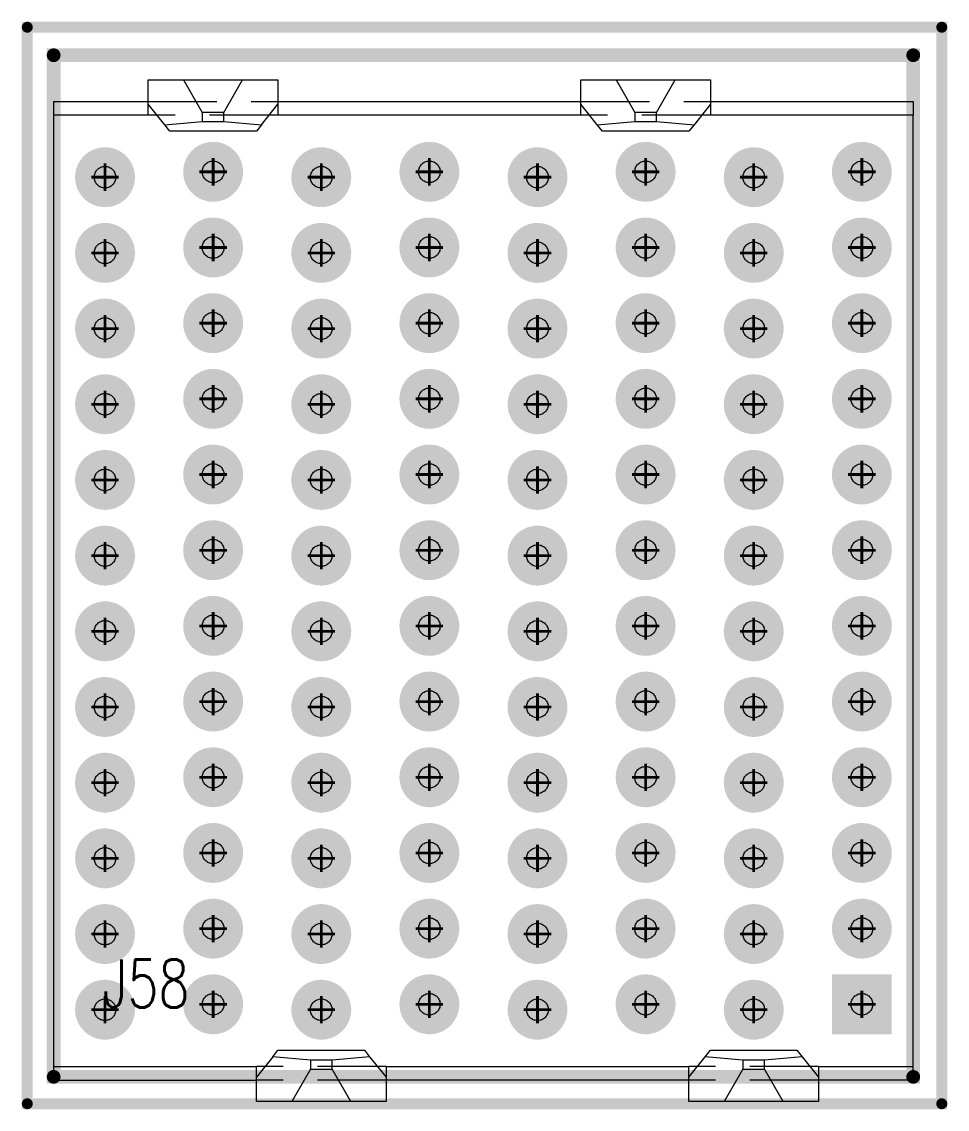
# Model space of a CAD drawing. Header units: millimetres. Extents: x 5 to 1395, y 5 to 415.
# Drawn here: x 1044.57 to 1061.69, y 37.79 to 57.9 of the extents above; entities that cross this region are included whole.
import ezdxf

# ---------------------------------------------------------------- set-up
doc = ezdxf.new("R2010")
doc.units = ezdxf.units.MM
doc.linetypes.add('HIDDEN', pattern=[1.905, 1.27, -0.635])
for name, color, linetype in [('DRIL_PLTE_THRU_01', 16, 'Continuous'), ('DRIL_PLTE_THRU_02', 146, 'Continuous'), ('DRIL_PLTE_THRU_03', 56, 'Continuous'), ('DRIL_PLTE_THRU_04', 216, 'Continuous'), ('DRIL_PLTE_THRU_05', 34, 'Continuous'), ('DRIL_PLTE_THRU_06', 96, 'Continuous'), ('DRIL_PLTE_THRU_07', 171, 'Continuous'), ('DRIL_PLTE_THRU_08', 176, 'Continuous'), ('DRIL_SYMBOL', 2, 'Continuous'), ('PADS_BOT', 5, 'Continuous'), ('PADS_INNER', 1, 'Continuous'), ('PADS_TOP', 1, 'Continuous'), ('PART_NAME_01', 1, 'Continuous'), ('PART_TOP_2DLINE_26', 5, 'Continuous'), ('PART_TOP_2DLINE_27', 5, 'Continuous')]:
    doc.layers.add(name, color=color, linetype=linetype)
doc.styles.add('W0$127', font='simplex', dxfattribs={"width": 0.75})

# ---------------------------------------------------------------- blocks, each defined once
blk = doc.blocks.new('SMOOTH_0$2032')
at = {"const_width": 0.1016}
blk.add_lwpolyline([(-0.0508, 0, 1), (0.0508, 0, 1)], format="xyb", close=True, dxfattribs=at)
blk = doc.blocks.new('SMOOTH_0$254')
at = {"const_width": 0.127}
blk.add_lwpolyline([(-0.0635, 0, 1), (0.0635, 0, 1)], format="xyb", close=True, dxfattribs=at)
blk = doc.blocks.new('PART_BODY_TOP_11')
at = {"layer": 'PART_TOP_2DLINE_26', "const_width": 0.203}
blk.add_lwpolyline([(-8.438, 10.424), (8.478, 10.424), (8.478, -9.489), (-8.438, -9.489)], close=True, dxfattribs=at)
at = {"layer": 'PART_TOP_2DLINE_27', "const_width": 0.254}
blk.add_lwpolyline([(-7.95, -8.992), (7.95, -8.992), (7.95, 9.906), (-7.95, 9.906)], close=True, dxfattribs=at)
at = {"layer": 'PART_TOP_2DLINE_26'}
for p in [(-8.438, 10.424), (8.478, 10.424), (-8.438, -9.489), (8.478, -9.489)]:
    blk.add_blockref('SMOOTH_0$2032', p, dxfattribs=at)
at = {"layer": 'PART_TOP_2DLINE_27'}
for p in [(-7.95, 9.906), (7.95, 9.906), (-7.95, -8.992), (7.95, -8.992)]:
    blk.add_blockref('SMOOTH_0$254', p, dxfattribs=at)
blk = doc.blocks.new('DRIL_SYMBOL_0$599948')
at = {"layer": 'DRIL_SYMBOL', "const_width": 0.0508}
for points in [[(0, -0.254), (0, 0.254)], [(-0.254, 0), (0.254, 0)]]:
    blk.add_lwpolyline(points, dxfattribs=at)
blk = doc.blocks.new('DRIL_HOLE_0$599948')
at = {"const_width": 0.3}
blk.add_lwpolyline([(-0.15, 0, 1), (0.15, 0, 1)], format="xyb", close=True, dxfattribs=at)
blk.add_blockref('DRIL_SYMBOL_0$599948', (0, 0))
blk = doc.blocks.new('PAD_11')
at = {"const_width": 0.554}
blk.add_lwpolyline([(0, -0.277, 1), (0, 0.277, 1)], format="xyb", close=True, dxfattribs=at)
blk = doc.blocks.new('STK_TOP_7')
at = {"layer": 'DRIL_PLTE_THRU_01'}
blk.add_blockref('DRIL_HOLE_0$599948', (0, 0), dxfattribs=at)
at = {"layer": 'DRIL_PLTE_THRU_02'}
blk.add_blockref('DRIL_HOLE_0$599948', (0, 0), dxfattribs=at)
at = {"layer": 'DRIL_PLTE_THRU_03'}
blk.add_blockref('DRIL_HOLE_0$599948', (0, 0), dxfattribs=at)
at = {"layer": 'DRIL_PLTE_THRU_04'}
blk.add_blockref('DRIL_HOLE_0$599948', (0, 0), dxfattribs=at)
at = {"layer": 'DRIL_PLTE_THRU_05'}
blk.add_blockref('DRIL_HOLE_0$599948', (0, 0), dxfattribs=at)
at = {"layer": 'DRIL_PLTE_THRU_06'}
blk.add_blockref('DRIL_HOLE_0$599948', (0, 0), dxfattribs=at)
at = {"layer": 'DRIL_PLTE_THRU_07'}
blk.add_blockref('DRIL_HOLE_0$599948', (0, 0), dxfattribs=at)
at = {"layer": 'DRIL_PLTE_THRU_08'}
blk.add_blockref('DRIL_HOLE_0$599948', (0, 0), dxfattribs=at)
at = {"layer": 'PADS_BOT'}
blk.add_blockref('PAD_11', (0, 0), dxfattribs=at)
at = {"layer": 'PADS_INNER'}
blk.add_blockref('PAD_11', (0, 0), dxfattribs=at)
at = {"layer": 'PADS_TOP'}
blk.add_blockref('PAD_11', (0, 0), dxfattribs=at)
blk = doc.blocks.new('PAD_13')
at = {"const_width": 1.107948}
blk.add_lwpolyline([(-0.553974, 0), (0.553974, 0)], dxfattribs=at)
blk = doc.blocks.new('STK_TOP_82')
at = {"layer": 'DRIL_PLTE_THRU_01'}
blk.add_blockref('DRIL_HOLE_0$599948', (0, 0), dxfattribs=at)
at = {"layer": 'DRIL_PLTE_THRU_02'}
blk.add_blockref('DRIL_HOLE_0$599948', (0, 0), dxfattribs=at)
at = {"layer": 'DRIL_PLTE_THRU_03'}
blk.add_blockref('DRIL_HOLE_0$599948', (0, 0), dxfattribs=at)
at = {"layer": 'DRIL_PLTE_THRU_04'}
blk.add_blockref('DRIL_HOLE_0$599948', (0, 0), dxfattribs=at)
at = {"layer": 'DRIL_PLTE_THRU_05'}
blk.add_blockref('DRIL_HOLE_0$599948', (0, 0), dxfattribs=at)
at = {"layer": 'DRIL_PLTE_THRU_06'}
blk.add_blockref('DRIL_HOLE_0$599948', (0, 0), dxfattribs=at)
at = {"layer": 'DRIL_PLTE_THRU_07'}
blk.add_blockref('DRIL_HOLE_0$599948', (0, 0), dxfattribs=at)
at = {"layer": 'DRIL_PLTE_THRU_08'}
blk.add_blockref('DRIL_HOLE_0$599948', (0, 0), dxfattribs=at)
at = {"layer": 'PADS_BOT'}
blk.add_blockref('PAD_11', (0, 0), dxfattribs=at)
at = {"layer": 'PADS_INNER'}
blk.add_blockref('PAD_11', (0, 0), dxfattribs=at)
at = {"layer": 'PADS_TOP'}
blk.add_blockref('PAD_13', (0, 0), dxfattribs=at)
blk = doc.blocks.new('SYM_TOP_13')
for name, p in [('PART_BODY_TOP_11', (0, 0)), ('STK_TOP_7', (-5, 7.75)), ('STK_TOP_7', (-1, 7.75)), ('STK_TOP_7', (3, 7.75)), ('STK_TOP_7', (7, 7.75)), ('STK_TOP_7', (-7, 7.65)), ('STK_TOP_7', (-3, 7.65)), ('STK_TOP_7', (1, 7.65)), ('STK_TOP_7', (5, 7.65)), ('STK_TOP_7', (-5, 6.35)), ('STK_TOP_7', (-1, 6.35)), ('STK_TOP_7', (3, 6.35)), ('STK_TOP_7', (7, 6.35)), ('STK_TOP_7', (-7, 6.25)), ('STK_TOP_7', (-3, 6.25)), ('STK_TOP_7', (1, 6.25)), ('STK_TOP_7', (5, 6.25)), ('STK_TOP_7', (-5, 4.95)), ('STK_TOP_7', (-1, 4.95)), ('STK_TOP_7', (3, 4.95)), ('STK_TOP_7', (7, 4.95)), ('STK_TOP_7', (-7, 4.85)), ('STK_TOP_7', (-3, 4.85)), ('STK_TOP_7', (1, 4.85)), ('STK_TOP_7', (5, 4.85)), ('STK_TOP_7', (-5, 3.55)), ('STK_TOP_7', (-1, 3.55)), ('STK_TOP_7', (3, 3.55)), ('STK_TOP_7', (7, 3.55)), ('STK_TOP_7', (-7, 3.45)), ('STK_TOP_7', (-3, 3.45)), ('STK_TOP_7', (1, 3.45)), ('STK_TOP_7', (5, 3.45)), ('STK_TOP_7', (-5, 2.15)), ('STK_TOP_7', (-1, 2.15)), ('STK_TOP_7', (3, 2.15)), ('STK_TOP_7', (7, 2.15)), ('STK_TOP_7', (-7, 2.05)), ('STK_TOP_7', (-3, 2.05)), ('STK_TOP_7', (1, 2.05)), ('STK_TOP_7', (5, 2.05)), ('STK_TOP_7', (-5, 0.75)), ('STK_TOP_7', (-1, 0.75)), ('STK_TOP_7', (3, 0.75)), ('STK_TOP_7', (7, 0.75)), ('STK_TOP_7', (-7, 0.65)), ('STK_TOP_7', (-3, 0.65)), ('STK_TOP_7', (1, 0.65)), ('STK_TOP_7', (5, 0.65)), ('STK_TOP_7', (-7, -0.75)), ('STK_TOP_7', (-5, -0.65)), ('STK_TOP_7', (-3, -0.75)), ('STK_TOP_7', (-1, -0.65)), ('STK_TOP_7', (1, -0.75)), ('STK_TOP_7', (3, -0.65)), ('STK_TOP_7', (5, -0.75)), ('STK_TOP_7', (7, -0.65)), ('STK_TOP_7', (-7, -2.15)), ('STK_TOP_7', (-5, -2.05)), ('STK_TOP_7', (-3, -2.15)), ('STK_TOP_7', (-1, -2.05)), ('STK_TOP_7', (1, -2.15)), ('STK_TOP_7', (3, -2.05)), ('STK_TOP_7', (5, -2.15)), ('STK_TOP_7', (7, -2.05)), ('STK_TOP_7', (-7, -3.55)), ('STK_TOP_7', (-5, -3.45)), ('STK_TOP_7', (-3, -3.55)), ('STK_TOP_7', (-1, -3.45)), ('STK_TOP_7', (1, -3.55)), ('STK_TOP_7', (3, -3.45)), ('STK_TOP_7', (5, -3.55)), ('STK_TOP_7', (7, -3.45)), ('STK_TOP_7', (-7, -4.95)), ('STK_TOP_7', (-5, -4.85)), ('STK_TOP_7', (-3, -4.95)), ('STK_TOP_7', (-1, -4.85)), ('STK_TOP_7', (1, -4.95)), ('STK_TOP_7', (3, -4.85)), ('STK_TOP_7', (5, -4.95)), ('STK_TOP_7', (7, -4.85)), ('STK_TOP_7', (-7, -6.35)), ('STK_TOP_7', (-5, -6.25)), ('STK_TOP_7', (-3, -6.35)), ('STK_TOP_7', (-1, -6.25)), ('STK_TOP_7', (1, -6.35)), ('STK_TOP_7', (3, -6.25)), ('STK_TOP_7', (5, -6.35)), ('STK_TOP_7', (7, -6.25)), ('STK_TOP_7', (-7, -7.75)), ('STK_TOP_7', (-5, -7.65)), ('STK_TOP_7', (-3, -7.75)), ('STK_TOP_7', (-1, -7.65)), ('STK_TOP_7', (1, -7.75)), ('STK_TOP_7', (3, -7.65)), ('STK_TOP_7', (5, -7.75)), ('STK_TOP_82', (7, -7.65))]:
    blk.add_blockref(name, p)
blk = doc.blocks.new('PART_TOP_61')
blk.add_blockref('SYM_TOP_13', (0, 0))
at = {"layer": 'PART_NAME_01', "style": 'W0$127', "width": 0.75}
blk.add_text('J58', height=0.889, dxfattribs=at).set_placement((-7.041, -7.711))
blk = doc.blocks.new('q')
blk.add_blockref('PART_TOP_61', (1053.115, 47.379))

msp = doc.modelspace()

# ---------------------------------------------------------------- linework, layer by layer
at = {"color": 7, "linetype": 'Continuous', "lineweight": 15}
for p, q in [((1046.9148, 56.3788), (1046.9148, 56.8288)), ((1046.9148, 56.8288), (1047.5684, 56.8288)), ((1047.5684, 56.8288), (1047.9148, 56.2288)), ((1047.5684, 56.8288), (1048.6612, 56.8288)), ((1048.3148, 56.2288), (1048.6612, 56.8288)), ((1048.6612, 56.8288), (1049.3148, 56.8288)), ((1049.3148, 56.8288), (1049.3148, 56.3788)), ((1054.9148, 56.3788), (1054.9148, 56.8288)), ((1054.9148, 56.8288), (1055.5684, 56.8288)), ((1055.5684, 56.8288), (1055.9148, 56.2288)), ((1055.5684, 56.8288), (1056.6612, 56.8288)), ((1056.3148, 56.2288), (1056.6612, 56.8288)), ((1056.6612, 56.8288), (1057.3148, 56.8288)), ((1057.3148, 56.8288), (1057.3148, 56.3788)), ((1045.1648, 56.4288), (1046.9148, 56.4288)), ((1045.1648, 56.4288), (1045.1648, 56.1788)), ((1047.2195, 55.9979), (1046.9148, 56.3788)), ((1046.9148, 56.1788), (1046.9148, 56.3788)), ((1049.0101, 55.9979), (1049.3148, 56.3788)), ((1049.3148, 56.4288), (1054.9148, 56.4288)), ((1049.3148, 56.3788), (1049.3148, 56.1788)), ((1055.2195, 55.9979), (1054.9148, 56.3788)), ((1054.9148, 56.1788), (1054.9148, 56.3788)), ((1057.3148, 56.3788), (1057.0101, 55.9979)), ((1057.3148, 56.4288), (1061.0648, 56.4288)), ((1057.3148, 56.3788), (1057.3148, 56.1788)), ((1061.0648, 56.4288), (1061.0648, 56.1788)), ((1045.1648, 56.1788), (1045.1648, 38.5788)), ((1046.9148, 56.1788), (1045.1648, 56.1788)), ((1047.9148, 56.2288), (1047.9148, 56.0588)), ((1048.3148, 56.2288), (1047.9148, 56.2288)), ((1048.3148, 56.0588), (1048.3148, 56.2288)), ((1054.9148, 56.1788), (1049.3148, 56.1788)), ((1056.3148, 56.2288), (1055.9148, 56.2288)), ((1055.9148, 56.2288), (1055.9148, 56.0588)), ((1056.3148, 56.0588), (1056.3148, 56.2288)), ((1061.0648, 56.1788), (1057.3148, 56.1788)), ((1061.0648, 38.5788), (1061.0648, 56.1788)), ((1047.2195, 55.9979), (1047.9148, 56.0588)), ((1047.3148, 55.8788), (1047.2195, 55.9979)), ((1047.9148, 56.0588), (1048.3148, 56.0588)), ((1048.3148, 56.0588), (1049.0101, 55.9979)), ((1049.0101, 55.9979), (1048.9148, 55.8788)), ((1055.2195, 55.9979), (1055.9148, 56.0588)), ((1055.3148, 55.8788), (1055.2195, 55.9979)), ((1055.9148, 56.0588), (1056.3148, 56.0588)), ((1056.3148, 56.0588), (1057.0101, 55.9979)), ((1057.0101, 55.9979), (1056.9148, 55.8788)), ((1048.9148, 55.8788), (1047.3148, 55.8788)), ((1056.9148, 55.8788), (1055.3148, 55.8788)), ((1049.2195, 38.7596), (1049.3148, 38.8788)), ((1049.3148, 38.8788), (1050.9148, 38.8788)), ((1050.9148, 38.8788), (1051.0101, 38.7596)), ((1057.2193, 38.7594), (1057.3148, 38.8788)), ((1057.3148, 38.8788), (1058.9148, 38.8788)), ((1058.9148, 38.8788), (1059.0103, 38.7594)), ((1049.2195, 38.7596), (1048.9148, 38.3788)), ((1049.9148, 38.6988), (1049.2195, 38.7596)), ((1049.9148, 38.6988), (1049.9148, 38.5288)), ((1050.3148, 38.6988), (1049.9148, 38.6988)), ((1051.0101, 38.7596), (1050.3148, 38.6988)), ((1050.3148, 38.5288), (1050.3148, 38.6988)), ((1051.0101, 38.7596), (1051.3148, 38.3788)), ((1056.9148, 38.3788), (1057.2193, 38.7594)), ((1057.9148, 38.6988), (1057.2193, 38.7594)), ((1058.3148, 38.6988), (1057.9148, 38.6988)), ((1057.9148, 38.6988), (1057.9148, 38.5288)), ((1059.0103, 38.7594), (1058.3148, 38.6988)), ((1058.3148, 38.5288), (1058.3148, 38.6988)), ((1059.0103, 38.7594), (1059.3148, 38.3788)), ((1045.1648, 38.5788), (1048.9148, 38.5788)), ((1045.1648, 38.5788), (1045.1648, 38.3288)), ((1048.9148, 38.3788), (1048.9148, 38.5788)), ((1049.9148, 38.5288), (1049.5684, 37.9288)), ((1049.9148, 38.5288), (1050.3148, 38.5288)), ((1050.6612, 37.9288), (1050.3148, 38.5288)), ((1051.3148, 38.5788), (1056.9148, 38.5788)), ((1051.3148, 38.5788), (1051.3148, 38.3788)), ((1056.9148, 38.3788), (1056.9148, 38.5788)), ((1057.9148, 38.5288), (1057.5684, 37.9288)), ((1057.9148, 38.5288), (1058.3148, 38.5288)), ((1058.6612, 37.9288), (1058.3148, 38.5288)), ((1059.3148, 38.5788), (1061.0648, 38.5788)), ((1059.3148, 38.5788), (1059.3148, 38.3788)), ((1061.0648, 38.3288), (1061.0648, 38.5788)), ((1045.1648, 38.3288), (1048.9148, 38.3288)), ((1048.9148, 37.9288), (1048.9148, 38.3788)), ((1051.3148, 38.3788), (1051.3148, 37.9288)), ((1056.9148, 38.3288), (1051.3148, 38.3288)), ((1056.9148, 37.9288), (1056.9148, 38.3788)), ((1059.3148, 38.3788), (1059.3148, 37.9288)), ((1061.0648, 38.3288), (1059.3148, 38.3288)), ((1049.5684, 37.9288), (1048.9148, 37.9288)), ((1050.6612, 37.9288), (1049.5684, 37.9288)), ((1051.3148, 37.9288), (1050.6612, 37.9288)), ((1057.5684, 37.9288), (1056.9148, 37.9288)), ((1058.6612, 37.9288), (1057.5684, 37.9288)), ((1059.3148, 37.9288), (1058.6612, 37.9288))]:
    msp.add_line(p, q, dxfattribs=at)
at = {"color": 7, "linetype": 'HIDDEN', "lineweight": 0}
for p, q in [((1046.9148, 56.4288), (1049.3148, 56.4288)), ((1054.9148, 56.4288), (1057.3148, 56.4288)), ((1049.3148, 56.1788), (1046.9148, 56.1788)), ((1057.3148, 56.1788), (1054.9148, 56.1788)), ((1051.3148, 38.5788), (1048.9148, 38.5788)), ((1059.3148, 38.5788), (1056.9148, 38.5788)), ((1051.3148, 38.3288), (1048.9148, 38.3288)), ((1059.3148, 38.3288), (1056.9148, 38.3288))]:
    msp.add_line(p, q, dxfattribs=at)
for centre in [(1048.1148, 55.1288), (1052.1148, 55.1288), (1056.1148, 55.1288), (1060.1148, 55.1288), (1046.1148, 55.0288), (1050.1148, 55.0288), (1054.1148, 55.0288), (1058.1148, 55.0288), (1048.1148, 53.7288), (1052.1148, 53.7288), (1056.1148, 53.7288), (1060.1148, 53.7288), (1046.1148, 53.6288), (1050.1148, 53.6288), (1054.1148, 53.6288), (1058.1148, 53.6288), (1048.1148, 52.3288), (1052.1148, 52.3288), (1056.1148, 52.3288), (1060.1148, 52.3288), (1046.1148, 52.2288), (1050.1148, 52.2288), (1054.1148, 52.2288), (1058.1148, 52.2288), (1048.1148, 50.9288), (1052.1148, 50.9288), (1056.1148, 50.9288), (1060.1148, 50.9288), (1046.1148, 50.8288), (1050.1148, 50.8288), (1054.1148, 50.8288), (1058.1148, 50.8288), (1048.1148, 49.5288), (1052.1148, 49.5288), (1056.1148, 49.5288), (1060.1148, 49.5288), (1046.1148, 49.4288), (1050.1148, 49.4288), (1054.1148, 49.4288), (1058.1148, 49.4288), (1048.1148, 48.1288), (1052.1148, 48.1288), (1056.1148, 48.1288), (1060.1148, 48.1288), (1046.1148, 48.0288), (1050.1148, 48.0288), (1054.1148, 48.0288), (1058.1148, 48.0288), (1048.1148, 46.7288), (1052.1148, 46.7288), (1056.1148, 46.7288), (1060.1148, 46.7288), (1046.1148, 46.6288), (1050.1148, 46.6288), (1054.1148, 46.6288), (1058.1148, 46.6288), (1048.1148, 45.3288), (1052.1148, 45.3288), (1056.1148, 45.3288), (1060.1148, 45.3288), (1046.1148, 45.2288), (1050.1148, 45.2288), (1054.1148, 45.2288), (1058.1148, 45.2288), (1048.1148, 43.9288), (1052.1148, 43.9288), (1056.1148, 43.9288), (1060.1148, 43.9288), (1046.1148, 43.8288), (1050.1148, 43.8288), (1054.1148, 43.8288), (1058.1148, 43.8288), (1048.1148, 42.5288), (1052.1148, 42.5288), (1056.1148, 42.5288), (1060.1148, 42.5288), (1046.1148, 42.4288), (1050.1148, 42.4288), (1054.1148, 42.4288), (1058.1148, 42.4288), (1048.1148, 41.1288), (1052.1148, 41.1288), (1056.1148, 41.1288), (1060.1148, 41.1288), (1046.1148, 41.0288), (1050.1148, 41.0288), (1054.1148, 41.0288), (1058.1148, 41.0288), (1048.1148, 39.7288), (1052.1148, 39.7288), (1056.1148, 39.7288), (1060.1148, 39.7288), (1046.1148, 39.6288), (1050.1148, 39.6288), (1054.1148, 39.6288), (1058.1148, 39.6288)]:
    msp.add_circle(centre, 0.2, dxfattribs=at)

# ---------------------------------------------------------------- block references
msp.add_blockref('q', (0, 0))

doc.saveas('drawing.dxf')
